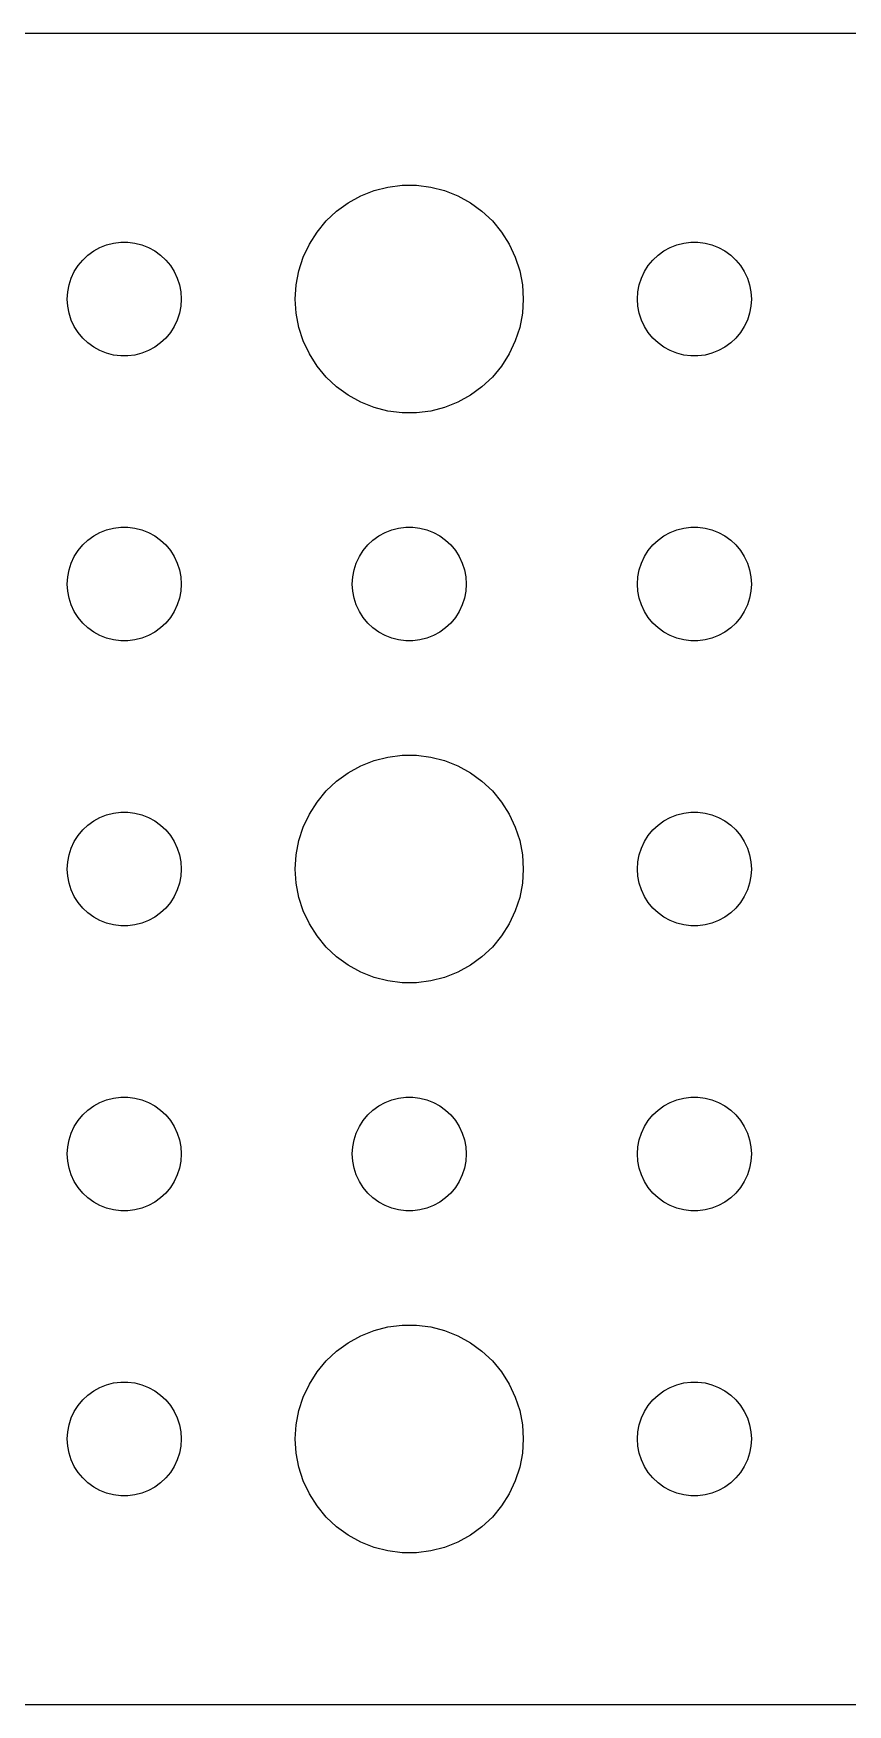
# Model space of a CAD drawing. Header units: metres. Extents: x -44 to 44, y 248 to 508.
# Drawn here: x -2.39 to 19.03, y 410.01 to 453.99 of the extents above; entities that cross this region are included whole.
import ezdxf

# ---------------------------------------------------------------- set-up
doc = ezdxf.new("R2010")
doc.units = ezdxf.units.M

msp = doc.modelspace()

# ---------------------------------------------------------------- linework, layer by layer
for p, q in [((39.8139, 453.99), (-39.8139, 453.99)), ((6.57294, 449.853), (6.93785, 449.947)), ((6.93785, 449.947), (7.31161, 449.994)), ((7.31161, 449.994), (7.68837, 449.994)), ((7.68837, 449.994), (8.06213, 449.947)), ((8.06213, 449.947), (8.42705, 449.853)), ((5.58772, 449.312), (5.89252, 449.533)), ((5.89252, 449.533), (6.22266, 449.714)), ((6.22266, 449.714), (6.57294, 449.853)), ((8.42705, 449.853), (8.77733, 449.714)), ((8.77733, 449.714), (9.10747, 449.533)), ((9.10747, 449.533), (9.41226, 449.312)), ((5.07294, 448.763), (5.31308, 449.054)), ((5.31308, 449.054), (5.58772, 449.312)), ((9.41226, 449.312), (9.6869, 449.054)), ((9.6869, 449.054), (9.92705, 448.763)), ((4.87108, 448.445), (5.07294, 448.763)), ((9.92705, 448.763), (10.1289, 448.445)), ((-0.956131, 448.156), (-0.803726, 448.266)), ((-0.803726, 448.266), (-0.638657, 448.357)), ((-0.638657, 448.357), (-0.463516, 448.427)), ((-0.463516, 448.427), (-0.281067, 448.473)), ((-0.281067, 448.473), (-0.094177, 448.497)), ((-0.094177, 448.497), (0.094177, 448.497)), ((0.094177, 448.497), (0.281067, 448.473)), ((0.281067, 448.473), (0.463516, 448.427)), ((0.463516, 448.427), (0.638657, 448.357)), ((0.638657, 448.357), (0.803726, 448.266)), ((0.803726, 448.266), (0.956131, 448.156)), ((4.71066, 448.104), (4.87108, 448.445)), ((10.1289, 448.445), (10.2893, 448.104)), ((14.0439, 448.156), (14.1963, 448.266)), ((14.1963, 448.266), (14.3613, 448.357)), ((14.3613, 448.357), (14.5365, 448.427)), ((14.5365, 448.427), (14.7189, 448.473)), ((14.7189, 448.473), (14.9058, 448.497)), ((14.9058, 448.497), (15.0942, 448.497)), ((15.0942, 448.497), (15.2811, 448.473)), ((15.2811, 448.473), (15.4635, 448.427)), ((15.4635, 448.427), (15.6387, 448.357)), ((15.6387, 448.357), (15.8037, 448.266)), ((15.8037, 448.266), (15.9561, 448.156)), ((-1.39465, 447.552), (-1.31445, 447.723)), ((-1.31445, 447.723), (-1.21352, 447.882)), ((-1.21352, 447.882), (-1.09344, 448.027)), ((-1.09344, 448.027), (-0.956131, 448.156)), ((0.956131, 448.156), (1.09344, 448.027)), ((1.09344, 448.027), (1.21352, 447.882)), ((1.21352, 447.882), (1.31445, 447.723)), ((1.31445, 447.723), (1.39465, 447.552)), ((4.52365, 447.376), (4.59424, 447.746)), ((4.59424, 447.746), (4.71066, 448.104)), ((10.2893, 448.104), (10.4057, 447.746)), ((10.4057, 447.746), (10.4763, 447.376)), ((13.6053, 447.552), (13.6855, 447.723)), ((13.6855, 447.723), (13.7865, 447.882)), ((13.7865, 447.882), (13.9065, 448.027)), ((13.9065, 448.027), (14.0439, 448.156)), ((15.9561, 448.156), (16.0934, 448.027)), ((16.0934, 448.027), (16.2135, 447.882)), ((16.2135, 447.882), (16.3145, 447.723)), ((16.3145, 447.723), (16.3947, 447.552)), ((-1.48816, 447.188), (-1.45287, 447.373)), ((-1.45287, 447.373), (-1.39465, 447.552)), ((1.39465, 447.552), (1.45287, 447.373)), ((1.45287, 447.373), (1.48816, 447.188)), ((4.5, 447), (4.52365, 447.376)), ((10.4763, 447.376), (10.5, 447)), ((13.5118, 447.188), (13.5471, 447.373)), ((13.5471, 447.373), (13.6053, 447.552)), ((16.3947, 447.552), (16.4529, 447.373)), ((16.4529, 447.373), (16.4882, 447.188)), ((-1.5, 447), (-1.48816, 447.188)), ((-1.48816, 446.812), (-1.5, 447)), ((1.48816, 447.188), (1.5, 447)), ((1.5, 447), (1.48816, 446.812)), ((4.52365, 446.624), (4.5, 447)), ((10.5, 447), (10.4763, 446.624)), ((13.5, 447), (13.5118, 447.188)), ((13.5118, 446.812), (13.5, 447)), ((16.4882, 447.188), (16.5, 447)), ((16.5, 447), (16.4882, 446.812)), ((-1.45287, 446.627), (-1.48816, 446.812)), ((-1.39465, 446.448), (-1.45287, 446.627)), ((-1.31445, 446.277), (-1.39465, 446.448)), ((1.39465, 446.448), (1.31445, 446.277)), ((1.45287, 446.627), (1.39465, 446.448)), ((1.48816, 446.812), (1.45287, 446.627)), ((4.59424, 446.254), (4.52365, 446.624)), ((10.4763, 446.624), (10.4057, 446.254)), ((13.5471, 446.627), (13.5118, 446.812)), ((13.6053, 446.448), (13.5471, 446.627)), ((13.6855, 446.277), (13.6053, 446.448)), ((16.3947, 446.448), (16.3145, 446.277)), ((16.4529, 446.627), (16.3947, 446.448)), ((16.4882, 446.812), (16.4529, 446.627)), ((-1.21352, 446.118), (-1.31445, 446.277)), ((-1.09344, 445.973), (-1.21352, 446.118)), ((-0.956131, 445.844), (-1.09344, 445.973)), ((1.09344, 445.973), (0.956131, 445.844)), ((1.21352, 446.118), (1.09344, 445.973)), ((1.31445, 446.277), (1.21352, 446.118)), ((4.71066, 445.896), (4.59424, 446.254)), ((10.4057, 446.254), (10.2893, 445.896)), ((13.7865, 446.118), (13.6855, 446.277)), ((13.9065, 445.973), (13.7865, 446.118)), ((14.0439, 445.844), (13.9065, 445.973)), ((16.0934, 445.973), (15.9561, 445.844)), ((16.2135, 446.118), (16.0934, 445.973)), ((16.3145, 446.277), (16.2135, 446.118)), ((-0.803726, 445.734), (-0.956131, 445.844)), ((-0.638657, 445.643), (-0.803726, 445.734)), ((-0.463516, 445.573), (-0.638657, 445.643)), ((-0.281067, 445.527), (-0.463516, 445.573)), ((-0.094177, 445.503), (-0.281067, 445.527)), ((0.281067, 445.527), (0.094177, 445.503)), ((0.463516, 445.573), (0.281067, 445.527)), ((0.638657, 445.643), (0.463516, 445.573)), ((0.803726, 445.734), (0.638657, 445.643)), ((0.956131, 445.844), (0.803726, 445.734)), ((4.87108, 445.555), (4.71066, 445.896)), ((5.07294, 445.237), (4.87108, 445.555)), ((10.1289, 445.555), (9.92705, 445.237)), ((10.2893, 445.896), (10.1289, 445.555)), ((14.1963, 445.734), (14.0439, 445.844)), ((14.3613, 445.643), (14.1963, 445.734)), ((14.5365, 445.573), (14.3613, 445.643)), ((14.7189, 445.527), (14.5365, 445.573)), ((14.9058, 445.503), (14.7189, 445.527)), ((15.2811, 445.527), (15.0942, 445.503)), ((15.4635, 445.573), (15.2811, 445.527)), ((15.6387, 445.643), (15.4635, 445.573)), ((15.8037, 445.734), (15.6387, 445.643)), ((15.9561, 445.844), (15.8037, 445.734)), ((0.094177, 445.503), (-0.094177, 445.503)), ((5.31308, 444.946), (5.07294, 445.237)), ((9.92705, 445.237), (9.6869, 444.946)), ((15.0942, 445.503), (14.9058, 445.503)), ((5.58772, 444.688), (5.31308, 444.946)), ((5.89252, 444.467), (5.58772, 444.688)), ((9.41226, 444.688), (9.10747, 444.467)), ((9.6869, 444.946), (9.41226, 444.688)), ((6.22266, 444.286), (5.89252, 444.467)), ((6.57294, 444.147), (6.22266, 444.286)), ((8.77733, 444.286), (8.42705, 444.147)), ((9.10747, 444.467), (8.77733, 444.286)), ((6.93785, 444.053), (6.57294, 444.147)), ((7.31161, 444.006), (6.93785, 444.053)), ((7.68837, 444.006), (7.31161, 444.006)), ((8.06213, 444.053), (7.68837, 444.006)), ((8.42705, 444.147), (8.06213, 444.053)), ((-0.956131, 440.656), (-0.803726, 440.766)), ((-0.803726, 440.766), (-0.638657, 440.857)), ((-0.638657, 440.857), (-0.463516, 440.927)), ((-0.463516, 440.927), (-0.281067, 440.973)), ((-0.281067, 440.973), (-0.094177, 440.997)), ((-0.094177, 440.997), (0.094177, 440.997)), ((0.094177, 440.997), (0.281067, 440.973)), ((0.281067, 440.973), (0.463516, 440.927)), ((0.463516, 440.927), (0.638657, 440.857)), ((0.638657, 440.857), (0.803726, 440.766)), ((0.803726, 440.766), (0.956131, 440.656)), ((6.54385, 440.656), (6.69626, 440.766)), ((6.69626, 440.766), (6.86133, 440.857)), ((6.86133, 440.857), (7.03647, 440.927)), ((7.03647, 440.927), (7.21892, 440.973)), ((7.21892, 440.973), (7.40581, 440.997)), ((7.40581, 440.997), (7.59418, 440.997)), ((7.59418, 440.997), (7.78107, 440.973)), ((7.78107, 440.973), (7.96352, 440.927)), ((7.96352, 440.927), (8.13866, 440.857)), ((8.13866, 440.857), (8.30373, 440.766)), ((8.30373, 440.766), (8.45613, 440.656)), ((14.0439, 440.656), (14.1963, 440.766)), ((14.1963, 440.766), (14.3613, 440.857)), ((14.3613, 440.857), (14.5365, 440.927)), ((14.5365, 440.927), (14.7189, 440.973)), ((14.7189, 440.973), (14.9058, 440.997)), ((14.9058, 440.997), (15.0942, 440.997)), ((15.0942, 440.997), (15.2811, 440.973)), ((15.2811, 440.973), (15.4635, 440.927)), ((15.4635, 440.927), (15.6387, 440.857)), ((15.6387, 440.857), (15.8037, 440.766)), ((15.8037, 440.766), (15.9561, 440.656)), ((-1.31445, 440.223), (-1.21352, 440.382)), ((-1.21352, 440.382), (-1.09344, 440.527)), ((-1.09344, 440.527), (-0.956131, 440.656)), ((0.956131, 440.656), (1.09344, 440.527)), ((1.09344, 440.527), (1.21352, 440.382)), ((1.21352, 440.382), (1.31445, 440.223)), ((6.18553, 440.223), (6.28647, 440.382)), ((6.28647, 440.382), (6.40654, 440.527)), ((6.40654, 440.527), (6.54385, 440.656)), ((8.45613, 440.656), (8.59344, 440.527)), ((8.59344, 440.527), (8.71352, 440.382)), ((8.71352, 440.382), (8.81445, 440.223)), ((13.6855, 440.223), (13.7865, 440.382)), ((13.7865, 440.382), (13.9065, 440.527)), ((13.9065, 440.527), (14.0439, 440.656)), ((15.9561, 440.656), (16.0934, 440.527)), ((16.0934, 440.527), (16.2135, 440.382)), ((16.2135, 440.382), (16.3145, 440.223)), ((-1.48816, 439.688), (-1.45287, 439.873)), ((-1.45287, 439.873), (-1.39465, 440.052)), ((-1.39465, 440.052), (-1.31445, 440.223)), ((1.31445, 440.223), (1.39465, 440.052)), ((1.39465, 440.052), (1.45287, 439.873)), ((1.45287, 439.873), (1.48816, 439.688)), ((6.01183, 439.688), (6.04712, 439.873)), ((6.04712, 439.873), (6.10533, 440.052)), ((6.10533, 440.052), (6.18553, 440.223)), ((8.81445, 440.223), (8.89465, 440.052)), ((8.89465, 440.052), (8.95287, 439.873)), ((8.95287, 439.873), (8.98816, 439.688)), ((13.5118, 439.688), (13.5471, 439.873)), ((13.5471, 439.873), (13.6053, 440.052)), ((13.6053, 440.052), (13.6855, 440.223)), ((16.3145, 440.223), (16.3947, 440.052)), ((16.3947, 440.052), (16.4529, 439.873)), ((16.4529, 439.873), (16.4882, 439.688)), ((-1.5, 439.5), (-1.48816, 439.688)), ((-1.48816, 439.312), (-1.5, 439.5)), ((1.48816, 439.688), (1.5, 439.5)), ((1.5, 439.5), (1.48816, 439.312)), ((6, 439.5), (6.01183, 439.688)), ((6.01183, 439.312), (6, 439.5)), ((8.98816, 439.688), (9, 439.5)), ((9, 439.5), (8.98816, 439.312)), ((13.5, 439.5), (13.5118, 439.688)), ((13.5118, 439.312), (13.5, 439.5)), ((16.4882, 439.688), (16.5, 439.5)), ((16.5, 439.5), (16.4882, 439.312)), ((-1.45287, 439.127), (-1.48816, 439.312)), ((-1.39465, 438.948), (-1.45287, 439.127)), ((-1.31445, 438.777), (-1.39465, 438.948)), ((1.39465, 438.948), (1.31445, 438.777)), ((1.45287, 439.127), (1.39465, 438.948)), ((1.48816, 439.312), (1.45287, 439.127)), ((6.04712, 439.127), (6.01183, 439.312)), ((6.10533, 438.948), (6.04712, 439.127)), ((6.18553, 438.777), (6.10533, 438.948)), ((8.89465, 438.948), (8.81445, 438.777)), ((8.95287, 439.127), (8.89465, 438.948)), ((8.98816, 439.312), (8.95287, 439.127)), ((13.5471, 439.127), (13.5118, 439.312)), ((13.6053, 438.948), (13.5471, 439.127)), ((13.6855, 438.777), (13.6053, 438.948)), ((16.3947, 438.948), (16.3145, 438.777)), ((16.4529, 439.127), (16.3947, 438.948)), ((16.4882, 439.312), (16.4529, 439.127)), ((-1.21352, 438.618), (-1.31445, 438.777)), ((-1.09344, 438.473), (-1.21352, 438.618)), ((1.21352, 438.618), (1.09344, 438.473)), ((1.31445, 438.777), (1.21352, 438.618)), ((6.28647, 438.618), (6.18553, 438.777)), ((6.40654, 438.473), (6.28647, 438.618)), ((8.71352, 438.618), (8.59344, 438.473)), ((8.81445, 438.777), (8.71352, 438.618)), ((13.7865, 438.618), (13.6855, 438.777)), ((13.9065, 438.473), (13.7865, 438.618)), ((16.2135, 438.618), (16.0934, 438.473)), ((16.3145, 438.777), (16.2135, 438.618)), ((-0.956131, 438.344), (-1.09344, 438.473)), ((-0.803726, 438.234), (-0.956131, 438.344)), ((-0.638657, 438.143), (-0.803726, 438.234)), ((-0.463516, 438.073), (-0.638657, 438.143)), ((-0.281067, 438.027), (-0.463516, 438.073)), ((0.463516, 438.073), (0.281067, 438.027)), ((0.638657, 438.143), (0.463516, 438.073)), ((0.803726, 438.234), (0.638657, 438.143)), ((0.956131, 438.344), (0.803726, 438.234)), ((1.09344, 438.473), (0.956131, 438.344)), ((6.54385, 438.344), (6.40654, 438.473)), ((6.69626, 438.234), (6.54385, 438.344)), ((6.86133, 438.143), (6.69626, 438.234)), ((7.03647, 438.073), (6.86133, 438.143)), ((7.21892, 438.027), (7.03647, 438.073)), ((7.96352, 438.073), (7.78107, 438.027)), ((8.13866, 438.143), (7.96352, 438.073)), ((8.30373, 438.234), (8.13866, 438.143)), ((8.45613, 438.344), (8.30373, 438.234)), ((8.59344, 438.473), (8.45613, 438.344)), ((14.0439, 438.344), (13.9065, 438.473)), ((14.1963, 438.234), (14.0439, 438.344)), ((14.3613, 438.143), (14.1963, 438.234)), ((14.5365, 438.073), (14.3613, 438.143)), ((14.7189, 438.027), (14.5365, 438.073)), ((15.4635, 438.073), (15.2811, 438.027)), ((15.6387, 438.143), (15.4635, 438.073)), ((15.8037, 438.234), (15.6387, 438.143)), ((15.9561, 438.344), (15.8037, 438.234)), ((16.0934, 438.473), (15.9561, 438.344)), ((-0.094177, 438.003), (-0.281067, 438.027)), ((0.094177, 438.003), (-0.094177, 438.003)), ((0.281067, 438.027), (0.094177, 438.003)), ((7.40581, 438.003), (7.21892, 438.027)), ((7.59418, 438.003), (7.40581, 438.003)), ((7.78107, 438.027), (7.59418, 438.003)), ((14.9058, 438.003), (14.7189, 438.027)), ((15.0942, 438.003), (14.9058, 438.003)), ((15.2811, 438.027), (15.0942, 438.003)), ((6.93785, 434.947), (7.31161, 434.994)), ((7.31161, 434.994), (7.68837, 434.994)), ((7.68837, 434.994), (8.06213, 434.947)), ((5.58772, 434.312), (5.89252, 434.533)), ((5.89252, 434.533), (6.22266, 434.714)), ((6.22266, 434.714), (6.57294, 434.853)), ((6.57294, 434.853), (6.93785, 434.947)), ((8.06213, 434.947), (8.42705, 434.853)), ((8.42705, 434.853), (8.77733, 434.714)), ((8.77733, 434.714), (9.10747, 434.533)), ((9.10747, 434.533), (9.41226, 434.312)), ((5.31308, 434.054), (5.58772, 434.312)), ((9.41226, 434.312), (9.6869, 434.054)), ((4.87108, 433.445), (5.07294, 433.763)), ((5.07294, 433.763), (5.31308, 434.054)), ((9.6869, 434.054), (9.92705, 433.763)), ((9.92705, 433.763), (10.1289, 433.445)), ((-0.956131, 433.156), (-0.803726, 433.266)), ((-0.803726, 433.266), (-0.638657, 433.357)), ((-0.638657, 433.357), (-0.463516, 433.427)), ((-0.463516, 433.427), (-0.281067, 433.473)), ((-0.281067, 433.473), (-0.094177, 433.497)), ((-0.094177, 433.497), (0.094177, 433.497)), ((0.094177, 433.497), (0.281067, 433.473)), ((0.281067, 433.473), (0.463516, 433.427)), ((0.463516, 433.427), (0.638657, 433.357)), ((0.638657, 433.357), (0.803726, 433.266)), ((0.803726, 433.266), (0.956131, 433.156)), ((4.71066, 433.104), (4.87108, 433.445)), ((10.1289, 433.445), (10.2893, 433.104)), ((14.0439, 433.156), (14.1963, 433.266)), ((14.1963, 433.266), (14.3613, 433.357)), ((14.3613, 433.357), (14.5365, 433.427)), ((14.5365, 433.427), (14.7189, 433.473)), ((14.7189, 433.473), (14.9058, 433.497)), ((14.9058, 433.497), (15.0942, 433.497)), ((15.0942, 433.497), (15.2811, 433.473)), ((15.2811, 433.473), (15.4635, 433.427)), ((15.4635, 433.427), (15.6387, 433.357)), ((15.6387, 433.357), (15.8037, 433.266)), ((15.8037, 433.266), (15.9561, 433.156)), ((-1.31445, 432.723), (-1.21352, 432.882)), ((-1.21352, 432.882), (-1.09344, 433.027)), ((-1.09344, 433.027), (-0.956131, 433.156)), ((0.956131, 433.156), (1.09344, 433.027)), ((1.09344, 433.027), (1.21352, 432.882)), ((1.21352, 432.882), (1.31445, 432.723)), ((4.59424, 432.746), (4.71066, 433.104)), ((10.2893, 433.104), (10.4057, 432.746)), ((13.6855, 432.723), (13.7865, 432.882)), ((13.7865, 432.882), (13.9065, 433.027)), ((13.9065, 433.027), (14.0439, 433.156)), ((15.9561, 433.156), (16.0934, 433.027)), ((16.0934, 433.027), (16.2135, 432.882)), ((16.2135, 432.882), (16.3145, 432.723)), ((-1.48816, 432.188), (-1.45287, 432.373)), ((-1.45287, 432.373), (-1.39465, 432.552)), ((-1.39465, 432.552), (-1.31445, 432.723)), ((1.31445, 432.723), (1.39465, 432.552)), ((1.39465, 432.552), (1.45287, 432.373)), ((1.45287, 432.373), (1.48816, 432.188)), ((4.5, 432), (4.52365, 432.376)), ((4.52365, 432.376), (4.59424, 432.746)), ((10.4057, 432.746), (10.4763, 432.376)), ((10.4763, 432.376), (10.5, 432)), ((13.5118, 432.188), (13.5471, 432.373)), ((13.5471, 432.373), (13.6053, 432.552)), ((13.6053, 432.552), (13.6855, 432.723)), ((16.3145, 432.723), (16.3947, 432.552)), ((16.3947, 432.552), (16.4529, 432.373)), ((16.4529, 432.373), (16.4882, 432.188)), ((-1.5, 432), (-1.48816, 432.188)), ((-1.48816, 431.812), (-1.5, 432)), ((1.48816, 432.188), (1.5, 432)), ((1.5, 432), (1.48816, 431.812)), ((4.52365, 431.624), (4.5, 432)), ((10.5, 432), (10.4763, 431.624)), ((13.5, 432), (13.5118, 432.188)), ((13.5118, 431.812), (13.5, 432)), ((16.4882, 432.188), (16.5, 432)), ((16.5, 432), (16.4882, 431.812)), ((-1.45287, 431.627), (-1.48816, 431.812)), ((-1.39465, 431.448), (-1.45287, 431.627)), ((-1.31445, 431.277), (-1.39465, 431.448)), ((1.39465, 431.448), (1.31445, 431.277)), ((1.45287, 431.627), (1.39465, 431.448)), ((1.48816, 431.812), (1.45287, 431.627)), ((4.59424, 431.254), (4.52365, 431.624)), ((10.4763, 431.624), (10.4057, 431.254)), ((13.5471, 431.627), (13.5118, 431.812)), ((13.6053, 431.448), (13.5471, 431.627)), ((13.6855, 431.277), (13.6053, 431.448)), ((16.3947, 431.448), (16.3145, 431.277)), ((16.4529, 431.627), (16.3947, 431.448)), ((16.4882, 431.812), (16.4529, 431.627)), ((-1.21352, 431.118), (-1.31445, 431.277)), ((-1.09344, 430.973), (-1.21352, 431.118)), ((1.21352, 431.118), (1.09344, 430.973)), ((1.31445, 431.277), (1.21352, 431.118)), ((4.71066, 430.896), (4.59424, 431.254)), ((10.4057, 431.254), (10.2893, 430.896)), ((13.7865, 431.118), (13.6855, 431.277)), ((13.9065, 430.973), (13.7865, 431.118)), ((16.2135, 431.118), (16.0934, 430.973)), ((16.3145, 431.277), (16.2135, 431.118)), ((-0.956131, 430.844), (-1.09344, 430.973)), ((-0.803726, 430.734), (-0.956131, 430.844)), ((-0.638657, 430.643), (-0.803726, 430.734)), ((-0.463516, 430.573), (-0.638657, 430.643)), ((-0.281067, 430.527), (-0.463516, 430.573)), ((0.463516, 430.573), (0.281067, 430.527)), ((0.638657, 430.643), (0.463516, 430.573)), ((0.803726, 430.734), (0.638657, 430.643)), ((0.956131, 430.844), (0.803726, 430.734)), ((1.09344, 430.973), (0.956131, 430.844)), ((4.87108, 430.555), (4.71066, 430.896)), ((10.2893, 430.896), (10.1289, 430.555)), ((14.0439, 430.844), (13.9065, 430.973)), ((14.1963, 430.734), (14.0439, 430.844)), ((14.3613, 430.643), (14.1963, 430.734)), ((14.5365, 430.573), (14.3613, 430.643)), ((14.7189, 430.527), (14.5365, 430.573)), ((15.4635, 430.573), (15.2811, 430.527)), ((15.6387, 430.643), (15.4635, 430.573)), ((15.8037, 430.734), (15.6387, 430.643)), ((15.9561, 430.844), (15.8037, 430.734)), ((16.0934, 430.973), (15.9561, 430.844)), ((-0.094177, 430.503), (-0.281067, 430.527)), ((0.094177, 430.503), (-0.094177, 430.503)), ((0.281067, 430.527), (0.094177, 430.503)), ((5.07294, 430.237), (4.87108, 430.555)), ((5.31308, 429.946), (5.07294, 430.237)), ((9.92705, 430.237), (9.6869, 429.946)), ((10.1289, 430.555), (9.92705, 430.237)), ((14.9058, 430.503), (14.7189, 430.527)), ((15.0942, 430.503), (14.9058, 430.503)), ((15.2811, 430.527), (15.0942, 430.503)), ((5.58772, 429.688), (5.31308, 429.946)), ((5.89252, 429.467), (5.58772, 429.688)), ((9.41226, 429.688), (9.10747, 429.467)), ((9.6869, 429.946), (9.41226, 429.688)), ((6.22266, 429.286), (5.89252, 429.467)), ((6.57294, 429.147), (6.22266, 429.286)), ((8.77733, 429.286), (8.42705, 429.147)), ((9.10747, 429.467), (8.77733, 429.286)), ((6.93785, 429.053), (6.57294, 429.147)), ((7.31161, 429.006), (6.93785, 429.053)), ((7.68837, 429.006), (7.31161, 429.006)), ((8.06213, 429.053), (7.68837, 429.006)), ((8.42705, 429.147), (8.06213, 429.053)), ((-0.956131, 425.656), (-0.803726, 425.766)), ((-0.803726, 425.766), (-0.638657, 425.857)), ((-0.638657, 425.857), (-0.463516, 425.927)), ((-0.463516, 425.927), (-0.281067, 425.973)), ((-0.281067, 425.973), (-0.094177, 425.997)), ((-0.094177, 425.997), (0.094177, 425.997)), ((0.094177, 425.997), (0.281067, 425.973)), ((0.281067, 425.973), (0.463516, 425.927)), ((0.463516, 425.927), (0.638657, 425.857)), ((0.638657, 425.857), (0.803726, 425.766)), ((0.803726, 425.766), (0.956131, 425.656)), ((6.54385, 425.656), (6.69626, 425.766)), ((6.69626, 425.766), (6.86133, 425.857)), ((6.86133, 425.857), (7.03647, 425.927)), ((7.03647, 425.927), (7.21892, 425.973)), ((7.21892, 425.973), (7.40581, 425.997)), ((7.40581, 425.997), (7.59418, 425.997)), ((7.59418, 425.997), (7.78107, 425.973)), ((7.78107, 425.973), (7.96352, 425.927)), ((7.96352, 425.927), (8.13866, 425.857)), ((8.13866, 425.857), (8.30373, 425.766)), ((8.30373, 425.766), (8.45613, 425.656)), ((14.0439, 425.656), (14.1963, 425.766)), ((14.1963, 425.766), (14.3613, 425.857)), ((14.3613, 425.857), (14.5365, 425.927)), ((14.5365, 425.927), (14.7189, 425.973)), ((14.7189, 425.973), (14.9058, 425.997)), ((14.9058, 425.997), (15.0942, 425.997)), ((15.0942, 425.997), (15.2811, 425.973)), ((15.2811, 425.973), (15.4635, 425.927)), ((15.4635, 425.927), (15.6387, 425.857)), ((15.6387, 425.857), (15.8037, 425.766)), ((15.8037, 425.766), (15.9561, 425.656)), ((-1.31445, 425.223), (-1.21352, 425.382)), ((-1.21352, 425.382), (-1.09344, 425.527)), ((-1.09344, 425.527), (-0.956131, 425.656)), ((0.956131, 425.656), (1.09344, 425.527)), ((1.09344, 425.527), (1.21352, 425.382)), ((1.21352, 425.382), (1.31445, 425.223)), ((6.18553, 425.223), (6.28647, 425.382)), ((6.28647, 425.382), (6.40654, 425.527)), ((6.40654, 425.527), (6.54385, 425.656)), ((8.45613, 425.656), (8.59344, 425.527)), ((8.59344, 425.527), (8.71352, 425.382)), ((8.71352, 425.382), (8.81445, 425.223)), ((13.6855, 425.223), (13.7865, 425.382)), ((13.7865, 425.382), (13.9065, 425.527)), ((13.9065, 425.527), (14.0439, 425.656)), ((15.9561, 425.656), (16.0934, 425.527)), ((16.0934, 425.527), (16.2135, 425.382)), ((16.2135, 425.382), (16.3145, 425.223)), ((-1.48816, 424.688), (-1.45287, 424.873)), ((-1.45287, 424.873), (-1.39465, 425.052)), ((-1.39465, 425.052), (-1.31445, 425.223)), ((1.31445, 425.223), (1.39465, 425.052)), ((1.39465, 425.052), (1.45287, 424.873)), ((1.45287, 424.873), (1.48816, 424.688)), ((6.01183, 424.688), (6.04712, 424.873)), ((6.04712, 424.873), (6.10533, 425.052)), ((6.10533, 425.052), (6.18553, 425.223)), ((8.81445, 425.223), (8.89465, 425.052)), ((8.89465, 425.052), (8.95287, 424.873)), ((8.95287, 424.873), (8.98816, 424.688)), ((13.5118, 424.688), (13.5471, 424.873)), ((13.5471, 424.873), (13.6053, 425.052)), ((13.6053, 425.052), (13.6855, 425.223)), ((16.3145, 425.223), (16.3947, 425.052)), ((16.3947, 425.052), (16.4529, 424.873)), ((16.4529, 424.873), (16.4882, 424.688)), ((-1.5, 424.5), (-1.48816, 424.688)), ((-1.48816, 424.312), (-1.5, 424.5)), ((1.48816, 424.688), (1.5, 424.5)), ((1.5, 424.5), (1.48816, 424.312)), ((6, 424.5), (6.01183, 424.688)), ((6.01183, 424.312), (6, 424.5)), ((8.98816, 424.688), (9, 424.5)), ((9, 424.5), (8.98816, 424.312)), ((13.5, 424.5), (13.5118, 424.688)), ((13.5118, 424.312), (13.5, 424.5)), ((16.4882, 424.688), (16.5, 424.5)), ((16.5, 424.5), (16.4882, 424.312)), ((-1.45287, 424.127), (-1.48816, 424.312)), ((-1.39465, 423.948), (-1.45287, 424.127)), ((1.45287, 424.127), (1.39465, 423.948)), ((1.48816, 424.312), (1.45287, 424.127)), ((6.04712, 424.127), (6.01183, 424.312)), ((6.10533, 423.948), (6.04712, 424.127)), ((8.95287, 424.127), (8.89465, 423.948)), ((8.98816, 424.312), (8.95287, 424.127)), ((13.5471, 424.127), (13.5118, 424.312)), ((13.6053, 423.948), (13.5471, 424.127)), ((16.4529, 424.127), (16.3947, 423.948)), ((16.4882, 424.312), (16.4529, 424.127)), ((-1.31445, 423.777), (-1.39465, 423.948)), ((-1.21352, 423.618), (-1.31445, 423.777)), ((-1.09344, 423.473), (-1.21352, 423.618)), ((1.21352, 423.618), (1.09344, 423.473)), ((1.31445, 423.777), (1.21352, 423.618)), ((1.39465, 423.948), (1.31445, 423.777)), ((6.18553, 423.777), (6.10533, 423.948)), ((6.28647, 423.618), (6.18553, 423.777)), ((6.40654, 423.473), (6.28647, 423.618)), ((8.71352, 423.618), (8.59344, 423.473)), ((8.81445, 423.777), (8.71352, 423.618)), ((8.89465, 423.948), (8.81445, 423.777)), ((13.6855, 423.777), (13.6053, 423.948)), ((13.7865, 423.618), (13.6855, 423.777)), ((13.9065, 423.473), (13.7865, 423.618)), ((16.2135, 423.618), (16.0934, 423.473)), ((16.3145, 423.777), (16.2135, 423.618)), ((16.3947, 423.948), (16.3145, 423.777)), ((-0.956131, 423.344), (-1.09344, 423.473)), ((-0.803726, 423.234), (-0.956131, 423.344)), ((-0.638657, 423.143), (-0.803726, 423.234)), ((-0.463516, 423.073), (-0.638657, 423.143)), ((0.638657, 423.143), (0.463516, 423.073)), ((0.803726, 423.234), (0.638657, 423.143)), ((0.956131, 423.344), (0.803726, 423.234)), ((1.09344, 423.473), (0.956131, 423.344)), ((6.54385, 423.344), (6.40654, 423.473)), ((6.69626, 423.234), (6.54385, 423.344)), ((6.86133, 423.143), (6.69626, 423.234)), ((7.03647, 423.073), (6.86133, 423.143)), ((8.13866, 423.143), (7.96352, 423.073)), ((8.30373, 423.234), (8.13866, 423.143)), ((8.45613, 423.344), (8.30373, 423.234)), ((8.59344, 423.473), (8.45613, 423.344)), ((14.0439, 423.344), (13.9065, 423.473)), ((14.1963, 423.234), (14.0439, 423.344)), ((14.3613, 423.143), (14.1963, 423.234)), ((14.5365, 423.073), (14.3613, 423.143)), ((15.6387, 423.143), (15.4635, 423.073)), ((15.8037, 423.234), (15.6387, 423.143)), ((15.9561, 423.344), (15.8037, 423.234)), ((16.0934, 423.473), (15.9561, 423.344)), ((-0.281067, 423.027), (-0.463516, 423.073)), ((-0.094177, 423.003), (-0.281067, 423.027)), ((0.094177, 423.003), (-0.094177, 423.003)), ((0.281067, 423.027), (0.094177, 423.003)), ((0.463516, 423.073), (0.281067, 423.027)), ((7.21892, 423.027), (7.03647, 423.073)), ((7.40581, 423.003), (7.21892, 423.027)), ((7.59418, 423.003), (7.40581, 423.003)), ((7.78107, 423.027), (7.59418, 423.003)), ((7.96352, 423.073), (7.78107, 423.027)), ((14.7189, 423.027), (14.5365, 423.073)), ((14.9058, 423.003), (14.7189, 423.027)), ((15.0942, 423.003), (14.9058, 423.003)), ((15.2811, 423.027), (15.0942, 423.003)), ((15.4635, 423.073), (15.2811, 423.027)), ((5.89252, 419.533), (6.22266, 419.714)), ((6.22266, 419.714), (6.57294, 419.853)), ((6.57294, 419.853), (6.93785, 419.947)), ((6.93785, 419.947), (7.31161, 419.994)), ((7.31161, 419.994), (7.68837, 419.994)), ((7.68837, 419.994), (8.06213, 419.947)), ((8.06213, 419.947), (8.42705, 419.853)), ((8.42705, 419.853), (8.77733, 419.714)), ((8.77733, 419.714), (9.10747, 419.533)), ((5.31308, 419.054), (5.58772, 419.312)), ((5.58772, 419.312), (5.89252, 419.533)), ((9.10747, 419.533), (9.41226, 419.312)), ((9.41226, 419.312), (9.6869, 419.054)), ((4.87108, 418.445), (5.07294, 418.763)), ((5.07294, 418.763), (5.31308, 419.054)), ((9.6869, 419.054), (9.92705, 418.763)), ((9.92705, 418.763), (10.1289, 418.445)), ((-0.956131, 418.156), (-0.803726, 418.266)), ((-0.803726, 418.266), (-0.638657, 418.357)), ((-0.638657, 418.357), (-0.463516, 418.427)), ((-0.463516, 418.427), (-0.281067, 418.473)), ((-0.281067, 418.473), (-0.094177, 418.497)), ((-0.094177, 418.497), (0.094177, 418.497)), ((0.094177, 418.497), (0.281067, 418.473)), ((0.281067, 418.473), (0.463516, 418.427)), ((0.463516, 418.427), (0.638657, 418.357)), ((0.638657, 418.357), (0.803726, 418.266)), ((0.803726, 418.266), (0.956131, 418.156)), ((4.71066, 418.104), (4.87108, 418.445)), ((10.1289, 418.445), (10.2893, 418.104)), ((14.0439, 418.156), (14.1963, 418.266)), ((14.1963, 418.266), (14.3613, 418.357)), ((14.3613, 418.357), (14.5365, 418.427)), ((14.5365, 418.427), (14.7189, 418.473)), ((14.7189, 418.473), (14.9058, 418.497)), ((14.9058, 418.497), (15.0942, 418.497)), ((15.0942, 418.497), (15.2811, 418.473)), ((15.2811, 418.473), (15.4635, 418.427)), ((15.4635, 418.427), (15.6387, 418.357)), ((15.6387, 418.357), (15.8037, 418.266)), ((15.8037, 418.266), (15.9561, 418.156)), ((-1.31445, 417.723), (-1.21352, 417.882)), ((-1.21352, 417.882), (-1.09344, 418.027)), ((-1.09344, 418.027), (-0.956131, 418.156)), ((0.956131, 418.156), (1.09344, 418.027)), ((1.09344, 418.027), (1.21352, 417.882)), ((1.21352, 417.882), (1.31445, 417.723)), ((4.59424, 417.746), (4.71066, 418.104)), ((10.2893, 418.104), (10.4057, 417.746)), ((13.6855, 417.723), (13.7865, 417.882)), ((13.7865, 417.882), (13.9065, 418.027)), ((13.9065, 418.027), (14.0439, 418.156)), ((15.9561, 418.156), (16.0934, 418.027)), ((16.0934, 418.027), (16.2135, 417.882)), ((16.2135, 417.882), (16.3145, 417.723)), ((-1.48816, 417.188), (-1.45287, 417.373)), ((-1.45287, 417.373), (-1.39465, 417.552)), ((-1.39465, 417.552), (-1.31445, 417.723)), ((1.31445, 417.723), (1.39465, 417.552)), ((1.39465, 417.552), (1.45287, 417.373)), ((1.45287, 417.373), (1.48816, 417.188)), ((4.5, 417), (4.52365, 417.376)), ((4.52365, 417.376), (4.59424, 417.746)), ((10.4057, 417.746), (10.4763, 417.376)), ((10.4763, 417.376), (10.5, 417)), ((13.5118, 417.188), (13.5471, 417.373)), ((13.5471, 417.373), (13.6053, 417.552)), ((13.6053, 417.552), (13.6855, 417.723)), ((16.3145, 417.723), (16.3947, 417.552)), ((16.3947, 417.552), (16.4529, 417.373)), ((16.4529, 417.373), (16.4882, 417.188)), ((-1.5, 417), (-1.48816, 417.188)), ((-1.48816, 416.812), (-1.5, 417)), ((1.48816, 417.188), (1.5, 417)), ((1.5, 417), (1.48816, 416.812)), ((4.52365, 416.624), (4.5, 417)), ((10.5, 417), (10.4763, 416.624)), ((13.5, 417), (13.5118, 417.188)), ((13.5118, 416.812), (13.5, 417)), ((16.4882, 417.188), (16.5, 417)), ((16.5, 417), (16.4882, 416.812)), ((-1.45287, 416.627), (-1.48816, 416.812)), ((-1.39465, 416.448), (-1.45287, 416.627)), ((1.45287, 416.627), (1.39465, 416.448)), ((1.48816, 416.812), (1.45287, 416.627)), ((4.59424, 416.254), (4.52365, 416.624)), ((10.4763, 416.624), (10.4057, 416.254)), ((13.5471, 416.627), (13.5118, 416.812)), ((13.6053, 416.448), (13.5471, 416.627)), ((16.4529, 416.627), (16.3947, 416.448)), ((16.4882, 416.812), (16.4529, 416.627)), ((-1.31445, 416.277), (-1.39465, 416.448)), ((-1.21352, 416.118), (-1.31445, 416.277)), ((-1.09344, 415.973), (-1.21352, 416.118)), ((1.21352, 416.118), (1.09344, 415.973)), ((1.31445, 416.277), (1.21352, 416.118)), ((1.39465, 416.448), (1.31445, 416.277)), ((4.71066, 415.896), (4.59424, 416.254)), ((10.4057, 416.254), (10.2893, 415.896)), ((13.6855, 416.277), (13.6053, 416.448)), ((13.7865, 416.118), (13.6855, 416.277)), ((13.9065, 415.973), (13.7865, 416.118)), ((16.2135, 416.118), (16.0934, 415.973)), ((16.3145, 416.277), (16.2135, 416.118)), ((16.3947, 416.448), (16.3145, 416.277)), ((-0.956131, 415.844), (-1.09344, 415.973)), ((-0.803726, 415.734), (-0.956131, 415.844)), ((-0.638657, 415.643), (-0.803726, 415.734)), ((-0.463516, 415.573), (-0.638657, 415.643)), ((0.638657, 415.643), (0.463516, 415.573)), ((0.803726, 415.734), (0.638657, 415.643)), ((0.956131, 415.844), (0.803726, 415.734)), ((1.09344, 415.973), (0.956131, 415.844)), ((4.87108, 415.555), (4.71066, 415.896)), ((10.2893, 415.896), (10.1289, 415.555)), ((14.0439, 415.844), (13.9065, 415.973)), ((14.1963, 415.734), (14.0439, 415.844)), ((14.3613, 415.643), (14.1963, 415.734)), ((14.5365, 415.573), (14.3613, 415.643)), ((15.6387, 415.643), (15.4635, 415.573)), ((15.8037, 415.734), (15.6387, 415.643)), ((15.9561, 415.844), (15.8037, 415.734)), ((16.0934, 415.973), (15.9561, 415.844)), ((-0.281067, 415.527), (-0.463516, 415.573)), ((-0.094177, 415.503), (-0.281067, 415.527)), ((0.094177, 415.503), (-0.094177, 415.503)), ((0.281067, 415.527), (0.094177, 415.503)), ((0.463516, 415.573), (0.281067, 415.527)), ((5.07294, 415.237), (4.87108, 415.555)), ((5.31308, 414.946), (5.07294, 415.237)), ((9.92705, 415.237), (9.6869, 414.946)), ((10.1289, 415.555), (9.92705, 415.237)), ((14.7189, 415.527), (14.5365, 415.573)), ((14.9058, 415.503), (14.7189, 415.527)), ((15.0942, 415.503), (14.9058, 415.503)), ((15.2811, 415.527), (15.0942, 415.503)), ((15.4635, 415.573), (15.2811, 415.527)), ((5.58772, 414.688), (5.31308, 414.946)), ((9.6869, 414.946), (9.41226, 414.688)), ((5.89252, 414.467), (5.58772, 414.688)), ((6.22266, 414.286), (5.89252, 414.467)), ((9.10747, 414.467), (8.77733, 414.286)), ((9.41226, 414.688), (9.10747, 414.467)), ((6.57294, 414.147), (6.22266, 414.286)), ((6.93785, 414.053), (6.57294, 414.147)), ((7.31161, 414.006), (6.93785, 414.053)), ((7.68837, 414.006), (7.31161, 414.006)), ((8.06213, 414.053), (7.68837, 414.006)), ((8.42705, 414.147), (8.06213, 414.053)), ((8.77733, 414.286), (8.42705, 414.147)), ((-39.8139, 410.01), (39.8139, 410.01))]:
    msp.add_line(p, q)

doc.saveas('drawing.dxf')
